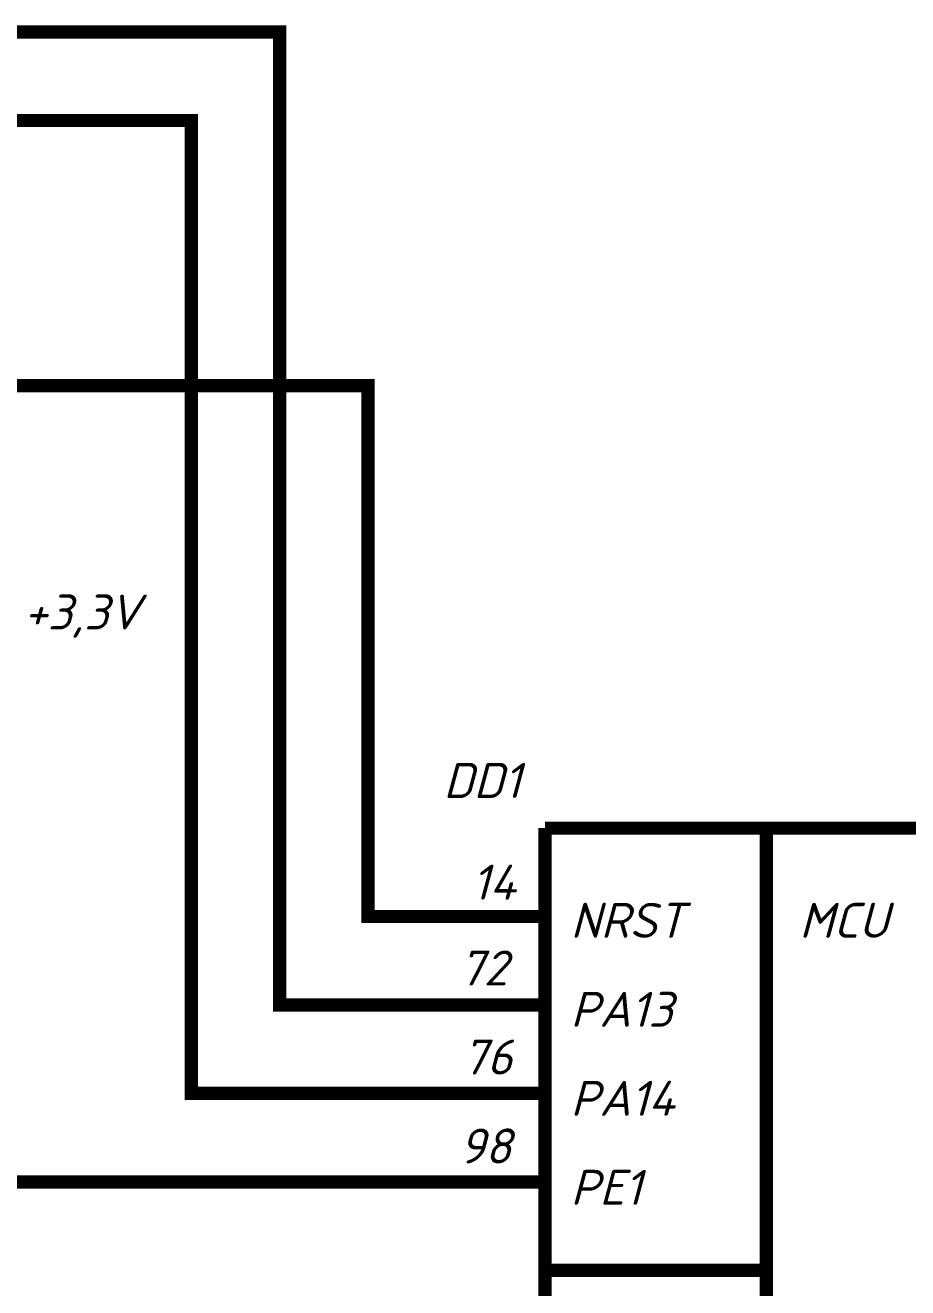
# Model space of a CAD drawing. Header units: inches. Extents: x 0 to 841, y 0 to 594.
# Drawn here: x 325.6 to 375.5, y 424 to 495.4 of the extents above; entities that cross this region are included whole.
import ezdxf

# ---------------------------------------------------------------- set-up
doc = ezdxf.new("R2010")
doc.units = ezdxf.units.IN
doc.layers.add('Sheet', color=255, linetype='Continuous')
doc.styles.get("Standard").update_dxf_attribs({"font": 'isocpeui.ttf'})

msp = doc.modelspace()

# ---------------------------------------------------------------- linework, layer by layer
at = {"layer": 'Sheet'}
for points in [[(302.518, 495, 0.749, 0.749, 0), (340.011, 495, 0.749, 0.749, 0), (340.011, 439.998, 0.749, 0.749, 0), (350.005, 439.998, 0.749, 0.749, 0)], [(302.518, 489.992, 0.749, 0.749, 0), (335.014, 489.992, 0.749, 0.749, 0), (335.014, 435, 0.749, 0.749, 0), (350.005, 435, 0.749, 0.749, 0)], [(302.518, 475, 0.749, 0.749, 0), (345.008, 475, 0.749, 0.749, 0), (345.008, 444.995, 0.749, 0.749, 0), (350.005, 444.995, 0.749, 0.749, 0)], [(232.517, 462.49, 0.749, 0.749, 0), (212.518, 462.49, 0.749, 0.749, 0), (212.518, 429.992, 0.749, 0.749, 0), (350.005, 429.992, 0.749, 0.749, 0)], [(355.013, 449.992, 0.749, 0.749, 0), (390.002, 449.992, 0.749, 0.749, 0)], [(355.013, 159.999, 0.749, 0.749, 0), (355.013, 449.992, 0.749, 0.749, 0)], [(367.522, 449.992, 0.749, 0.749, 0), (367.522, 159.999, 0.749, 0.749, 0)], [(355.013, 444.995, 0.749, 0.749, 0), (350.005, 444.995, 0.749, 0.749, 0)], [(355.013, 444.995, 0.3, 0.3, 0), (350.005, 444.995, 0.3, 0.3, 0)], [(355.013, 439.998, 0.749, 0.749, 0), (350.005, 439.998, 0.749, 0.749, 0)], [(355.013, 439.998, 0.3, 0.3, 0), (350.005, 439.998, 0.3, 0.3, 0)], [(355.013, 435, 0.749, 0.749, 0), (350.005, 435, 0.749, 0.749, 0)], [(355.013, 435, 0.3, 0.3, 0), (350.005, 435, 0.3, 0.3, 0)], [(355.013, 429.992, 0.749, 0.749, 0), (350.005, 429.992, 0.749, 0.749, 0)], [(355.013, 429.992, 0.3, 0.3, 0), (350.005, 429.992, 0.3, 0.3, 0)], [(355.013, 424.995, 0.749, 0.749, 0), (367.522, 424.995, 0.749, 0.749, 0)]]:
    msp.add_lwpolyline(points, format="xyseb", dxfattribs=at)

# ---------------------------------------------------------------- texts
for s, p in [('+3,3V', (325.548, 461.221)), ('DD1', (349.264, 451.699)), ('14', (350.881, 445.949)), ('NRST', (356.45, 443.793)), ('MCU', (369.386, 443.793)), ('72', (350.162, 441.098)), ('PA13', (356.45, 438.762)), ('76', (350.342, 436.067)), ('PA14', (356.45, 433.731)), ('98', (350.162, 431.036)), ('PE1', (356.45, 428.701))]:
    msp.add_text(s, height=1.9764, dxfattribs=at).set_placement(p)

doc.saveas('drawing.dxf')
